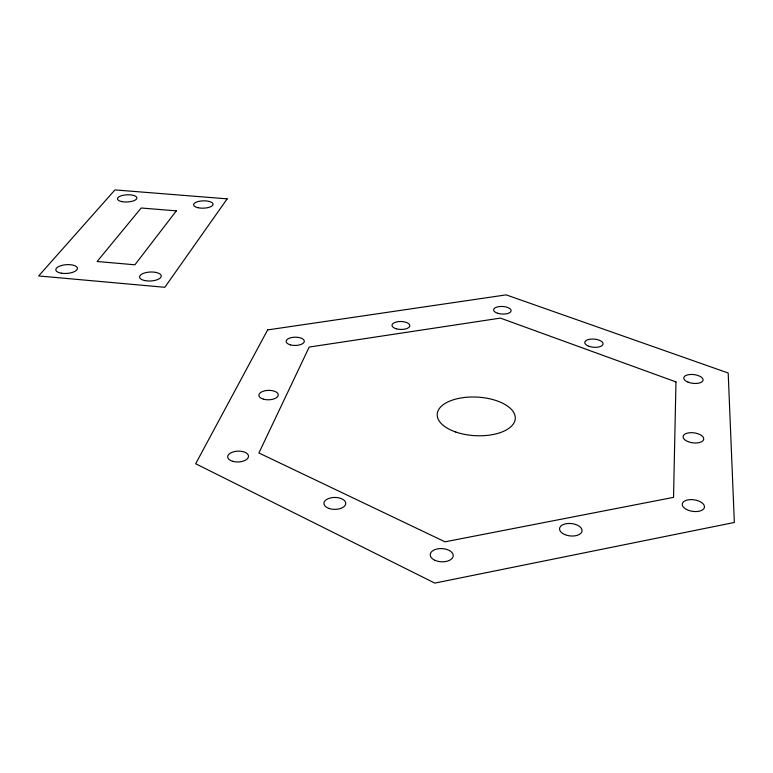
<?xml version="1.0" encoding="UTF-8"?>
<svg xmlns="http://www.w3.org/2000/svg" width="773" height="773" viewBox="0 0 773 773"><rect width="100%" height="100%" fill="white"/><g stroke="black" fill="none" stroke-linecap="round" stroke-linejoin="round"><path stroke-width="1.16" d="M675.969 381.91L673.534 497.368L445.016 541.825L258.907 452.978L309.2 347.067L500.411 318.109L675.969 381.91M267.632 329.916L195.675 463.752L434.793 583.093L734.35 522.461L728.195 373.011L506.17 294.871L267.632 329.916M227.185 198.854L164.813 287.295L38.65 275.951L114.955 189.907L227.185 198.854M176.331 210.865L134.908 264.801L97.127 261.487L141.179 208.005L176.331 210.865M122.115 201.647A9.73 3.585 -2.7 0 0 136.908 198.081A9.73 3.585 -2.7 0 0 122.559 195.414A9.73 3.585 -2.7 0 0 122.115 201.647M61.347 273.188A10.832 4.367 -4.1 0 0 77.435 268.357A10.832 4.367 -4.1 0 0 61.115 265.612A10.832 4.367 -4.1 0 0 61.347 273.188M197.994 207.715A9.759 3.672 -1.7 0 0 213.068 204.459A9.759 3.672 -1.7 0 0 198.922 201.347A9.759 3.672 -1.7 0 0 197.994 207.715M144.88 280.589A10.851 4.483 -2.8 0 0 161.248 276.116A10.851 4.483 -2.8 0 0 145.111 272.801A10.851 4.483 -2.8 0 0 144.88 280.589M232.586 461.297A10.426 5.401 -2.2 0 0 248.519 456.457A10.426 5.401 -2.2 0 0 233.214 451.915A10.426 5.401 -2.2 0 0 232.586 461.297M328.883 508.412A10.919 5.971 0 0 0 345.715 503.716A10.919 5.971 0 0 0 329.858 498.083A10.919 5.971 0 0 0 328.883 508.412M263.564 399.206A9.711 4.715 -1.3 0 0 278.28 395.003A9.711 4.715 -1.3 0 0 263.873 391.041A9.711 4.715 -1.3 0 0 263.564 399.206M588.939 346.294A9.199 4.097 4.8 0 0 603.075 344.004A9.199 4.097 4.8 0 0 589.731 339.25A9.199 4.097 4.8 0 0 588.939 346.294M564.57 534.481A11.324 6.213 6.1 0 0 582.05 530.964A11.324 6.213 6.1 0 0 565.768 523.794A11.324 6.213 6.1 0 0 564.57 534.481M435.131 560.377A11.518 6.609 3 0 0 453.181 556.154A11.518 6.609 3 0 0 436.851 549.033A11.518 6.609 3 0 0 435.131 560.377M497.59 313.249A8.764 3.797 3 0 0 511.108 310.843A8.764 3.797 3 0 0 498.401 306.707A8.764 3.797 3 0 0 497.59 313.249M290.271 344.835A9.102 4.145 -0.6 0 0 304.311 341.453A9.102 4.145 -0.6 0 0 291.083 337.666A9.102 4.145 -0.6 0 0 290.271 344.835M396.346 328.805A8.909 3.971 1.3 0 0 409.825 325.704A8.909 3.971 1.3 0 0 396.588 321.926A8.909 3.971 1.3 0 0 396.346 328.805M688.057 382.133A9.711 4.406 6.8 0 0 703.063 380.161A9.711 4.406 6.8 0 0 689.168 374.586A9.711 4.406 6.8 0 0 688.057 382.133M686.55 509.484A11.199 5.817 8.4 0 0 704.377 507.571A11.199 5.817 8.4 0 0 689.187 499.706A11.199 5.817 8.4 0 0 686.55 509.484M687.651 441.48A10.397 5.044 7.5 0 0 703.71 439.219A10.397 5.044 7.5 0 0 688.84 432.832A10.397 5.044 7.5 0 0 687.651 441.48M455.79 432.03A39.114 19.325 3.1 0 0 515.291 418.502A39.114 19.325 3.1 0 0 457.645 398.617A39.114 19.325 3.1 0 0 455.79 432.03"/></g></svg>
